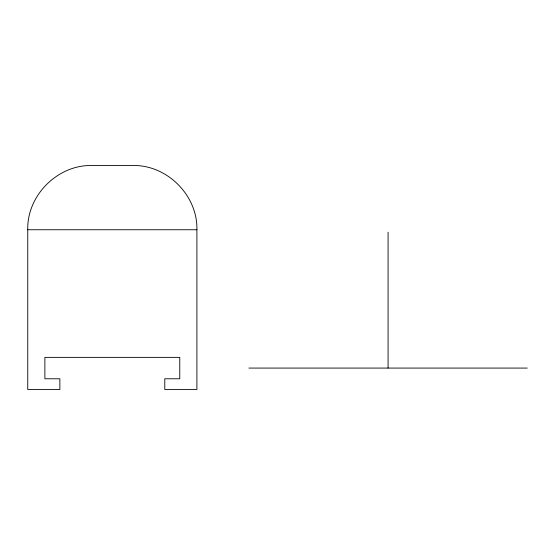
<?xml version="1.0" encoding="UTF-8"?>
<svg xmlns="http://www.w3.org/2000/svg" width="555" height="555" viewBox="0 0 555 555"><rect width="100%" height="100%" fill="white"/><g stroke="black" fill="none" stroke-linecap="round" stroke-linejoin="round"><path stroke-width="0.83" d="M27.75 229.749C26.869 195.429 57.665 164.634 91.984 165.515L132.666 165.515C166.986 164.634 197.781 195.429 196.9 229.749L196.9 389.485L164.78 389.485L164.78 378.781L179.771 378.781L179.771 357.371L44.879 357.371L44.879 378.781L59.864 378.781L59.864 389.485L27.75 389.485L27.75 229.749L196.9 229.749M248.904 368.076L527.25 368.076M388.077 232.205L388.077 368.076"/></g></svg>
